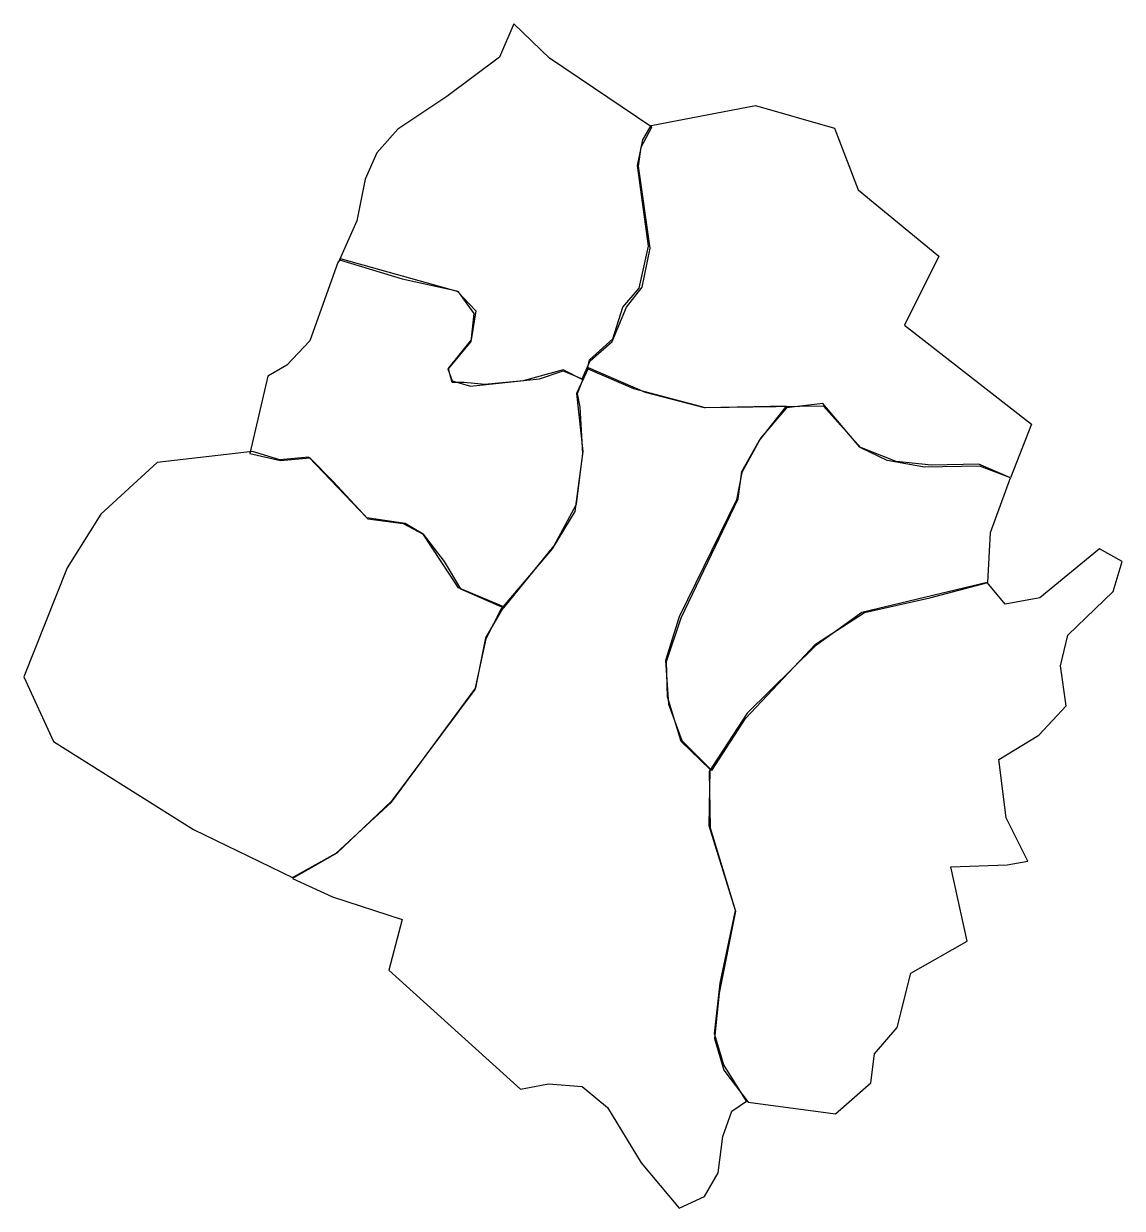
# Model space of a CAD drawing. Extents: x -271 to 218, y 188 to 715.
import ezdxf

# ---------------------------------------------------------------- set-up
doc = ezdxf.new("R2010")
doc.units = 0
doc.layers.add('Layer_1', color=7, linetype='CONTINUOUS')

msp = doc.modelspace()

# ---------------------------------------------------------------- linework, layer by layer
at = {"layer": 'Layer_1', "color": 7}
for points in [[(-52.527932, 714.78394), (-58.992909, 699.833684), (-82.428448, 682.45906), (-104.247744, 667.91286), (-113.541144, 657.407276), (-118.793936, 645.689508), (-122.430488, 627.1027), (-130.107648, 609.728076), (-102.22744, 601.242796), (-77.983777, 595.990004), (-69.498495, 587.10066), (-71.5188, 574.170708), (-82.024384, 561.240756), (-80.00408, 555.987964), (-71.922862, 553.563596), (-41.214224, 556.796084), (-30.708638, 560.432636), (-22.223356, 556.796084), (-18.586807, 564.8773), (-8.889342, 573.362588), (-2.424366, 588.7169), (4.444671, 597.606244), (8.08122, 614.980868), (2.828427, 651.346364), (4.04061, 659.831644), (8.889342, 668.720988), (-36.769553, 699.42962), (-52.527932, 714.78394)], [(8.485282, 669.529108), (54.952298, 678.418452), (90.105608, 668.316924), (100.611192, 640.840772), (136.572624, 611.344324), (121.218304, 580.635684), (177.786848, 536.593036), (168.493448, 512.753436), (154.755368, 518.006228), (130.107648, 517.602164), (113.541144, 520.430588), (101.823376, 526.087444), (85.256872, 544.674252), (32.728942, 543.866132), (0.808122, 552.351412), (-19.79899, 561.240756), (-18.990868, 565.281364), (-8.485282, 574.574772), (-4.04061, 588.7169), (3.232488, 597.202188), (7.273098, 615.788996), (2.424366, 651.75042), (4.848732, 663.064132), (8.485282, 669.529108)], [(-130.915768, 608.515892), (-143.441664, 573.766644), (-153.543184, 562.856996), (-162.028472, 558.008268), (-170.109688, 523.663084), (-156.371616, 520.430588), (-143.441664, 521.642772), (-132.936072, 511.137188), (-117.58176, 494.570684), (-101.823376, 492.55038), (-92.934032, 487.701652), (-83.640632, 475.57982), (-76.367533, 463.457988), (-56.972603, 454.972708), (-34.749247, 482.44886), (-24.647722, 501.03566), (-21.819295, 523.663084), (-23.031478, 544.270188), (-24.243661, 550.331108), (-21.819295, 556.39202), (-30.708638, 560.836692), (-48.487322, 555.987964), (-65.457885, 554.371716), (-74.751288, 555.179836), (-80.00408, 555.179836), (-81.620328, 561.240756), (-71.5188, 573.362588), (-70.306617, 585.888476), (-77.175654, 595.58594), (-129.703584, 610.13214), (-130.915768, 608.515892)], [(-151.118824, 334.562524), (-133.340136, 326.4813), (-102.22744, 316.37978), (-108.288352, 293.752364), (-49.699506, 240.820364), (-37.173614, 243.244732), (-22.223356, 242.032548), (-10.909647, 232.739148), (4.04061, 208.091428), (21.011173, 187.888372), (32.324882, 193.141164), (38.385797, 203.646756), (40.406102, 219.809196), (44.446712, 231.1229), (50.911688, 235.567572), (40.810163, 251.730012), (36.769553, 265.468092), (39.193918, 288.095508), (46.062956, 320.420388), (34.345186, 357.99806), (34.749247, 383.049844), (21.819295, 395.57574), (15.75838, 415.374724), (15.354318, 431.133108), (21.819295, 450.528036), (47.275139, 503.460028), (48.891383, 515.58186), (56.568542, 529.319932), (68.690373, 544.674252), (32.324882, 543.866132), (6.060915, 550.735172), (-19.394929, 561.644812), (-24.647722, 550.331108), (-21.819295, 524.471204), (-25.455844, 497.803172), (-35.55737, 481.236676), (-58.184786, 454.568644), (-65.053824, 441.234636), (-69.902556, 418.607212), (-107.076168, 368.907708), (-131.319832, 345.876228), (-151.118824, 334.562524)], [(68.690373, 543.866132), (57.376665, 530.532116), (48.891383, 515.177796), (46.467017, 503.055972), (21.011173, 450.9321), (14.950258, 431.537164), (16.162441, 412.142236), (22.223356, 395.979796), (35.55737, 382.645788), (50.507627, 405.67726), (81.620328, 438.810268), (103.439624, 452.952404), (132.532016, 459.41738), (158.39192, 466.286412), (159.604104, 488.509772), (168.493448, 512.753436), (154.351312, 518.814348), (133.340136, 518.410284), (117.58176, 520.026532), (101.419312, 526.491508), (84.852816, 545.886436), (68.690373, 543.866132)], [(-168.897504, 524.471204), (-211.323912, 519.622468), (-236.375696, 496.590988), (-251.325952, 472.751388), (-270.72088, 424.264068), (-257.386872, 395.57574), (-195.161472, 356.38182), (-151.118824, 334.966588), (-131.723888, 345.876228), (-107.076168, 368.503652), (-69.498495, 419.41534), (-65.053824, 441.638692), (-56.972603, 455.376764), (-77.175654, 463.862052), (-92.934032, 487.701652), (-101.015256, 492.55038), (-117.985816, 494.974748), (-143.84572, 522.046836), (-156.775672, 520.834652), (-168.897504, 524.471204)], [(157.987856, 466.286412), (102.22744, 452.952404), (81.620328, 438.002148), (51.31575, 408.101628), (34.345186, 382.241724), (34.749247, 357.18994), (46.062956, 320.016324), (38.789858, 283.650836), (36.769553, 263.447788), (40.810163, 249.305652), (51.71981, 235.163516), (90.509672, 229.910716), (106.268048, 243.648796), (107.884288, 256.578748), (117.985816, 268.296516), (124.046736, 292.54018), (149.098512, 306.682316), (141.825416, 339.815316), (166.8772, 340.623436), (176.170608, 342.239684), (166.473136, 361.634612), (163.240648, 387.494516), (181.019336, 398.404164), (193.141168, 411.334116), (190.7168, 429.112804), (193.949288, 442.850876), (214.152336, 462.245804), (218.192952, 475.57982), (208.091424, 481.236676), (181.4234, 459.41738), (166.06908, 456.588948), (157.987856, 466.286412)]]:
    msp.add_lwpolyline(points, close=True, dxfattribs=at)

doc.saveas('drawing.dxf')
